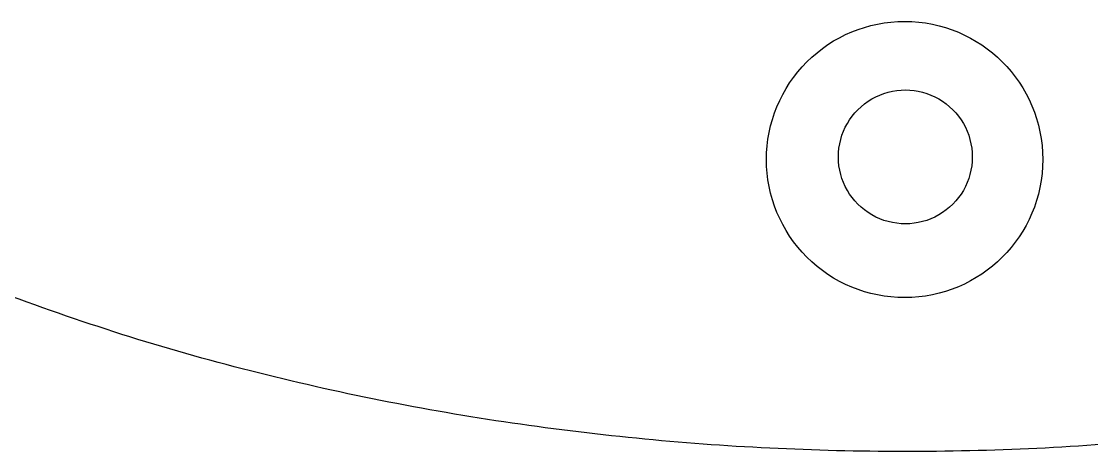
# Model space of a CAD drawing. Extents: x 5 to 209, y 0 to 44.
# Drawn here: x 158.67 to 178.65, y 0.05 to 8.08 of the extents above; entities that cross this region are included whole.
import ezdxf

# ---------------------------------------------------------------- set-up
doc = ezdxf.new("R2010")
doc.units = 0
doc.layers.get('0').update_dxf_attribs({"linetype": 'CONTINUOUS'})

msp = doc.modelspace()

# ---------------------------------------------------------------- linework, layer by layer
at = {"color": 7}
msp.add_line((176.420948, 5.550043), (176.420948, 5.550043), dxfattribs=at)
at = {"color": 1}
msp.add_line((177.735246, 5.501607), (177.735246, 5.501607), dxfattribs=at)
for points in [[(173.333089, 7.325041), (173.816695, 7.808646), (174.472605, 8.080331), (175.156526, 8.080329)], [(175.156526, 8.080329), (176.580714, 8.080328), (177.735246, 6.925795), (177.735246, 5.501607)], [(172.577796, 5.501607), (172.577796, 6.185528), (172.849483, 6.841437), (173.333089, 7.325041)], [(173.333088, 3.678172), (172.849483, 4.161776), (172.577796, 4.817686), (172.577796, 5.501607)], [(177.735246, 5.501607), (177.735246, 4.077419), (176.580714, 2.922885), (175.156526, 2.922884)], [(175.156526, 2.922884), (174.472605, 2.922882), (173.816694, 3.194567), (173.333088, 3.678172)]]:
    msp.add_open_spline(points, degree=3, dxfattribs=at)
at = {"color": 7}
for points in [[(174.545948, 6.632575), (174.932699, 6.855866), (175.409196, 6.855866), (175.795948, 6.632575)], [(173.920948, 5.550043), (173.920948, 5.996625), (174.159197, 6.409284), (174.545948, 6.632575)], [(175.795948, 6.632575), (176.182699, 6.409284), (176.420948, 5.996625), (176.420948, 5.550043)], [(174.545948, 4.467511), (174.159197, 4.690802), (173.920948, 5.103461), (173.920948, 5.550043)], [(176.420948, 5.550043), (176.420948, 5.103461), (176.182699, 4.690802), (175.795948, 4.467511)], [(175.795948, 4.467511), (175.409196, 4.24422), (174.932699, 4.24422), (174.545948, 4.467511)], [(160.397568, 2.285051), (158.816208, 2.793764), (157.255798, 3.382032), (155.749378, 4.082155)], [(165.222288, 1.034811), (163.594408, 1.366673), (161.979108, 1.776279), (160.397568, 2.285051)], [(170.151848, 0.296552), (168.498478, 0.460878), (166.850318, 0.702919), (165.222288, 1.034811)], [(175.130408, 0.050059), (173.468858, 0.051359), (171.805258, 0.132219), (170.151848, 0.296552)], [(180.109388, 0.288649), (178.455708, 0.126991), (176.791968, 0.04874), (175.130408, 0.050059)]]:
    msp.add_open_spline(points, degree=3, dxfattribs=at)

doc.saveas('drawing.dxf')
